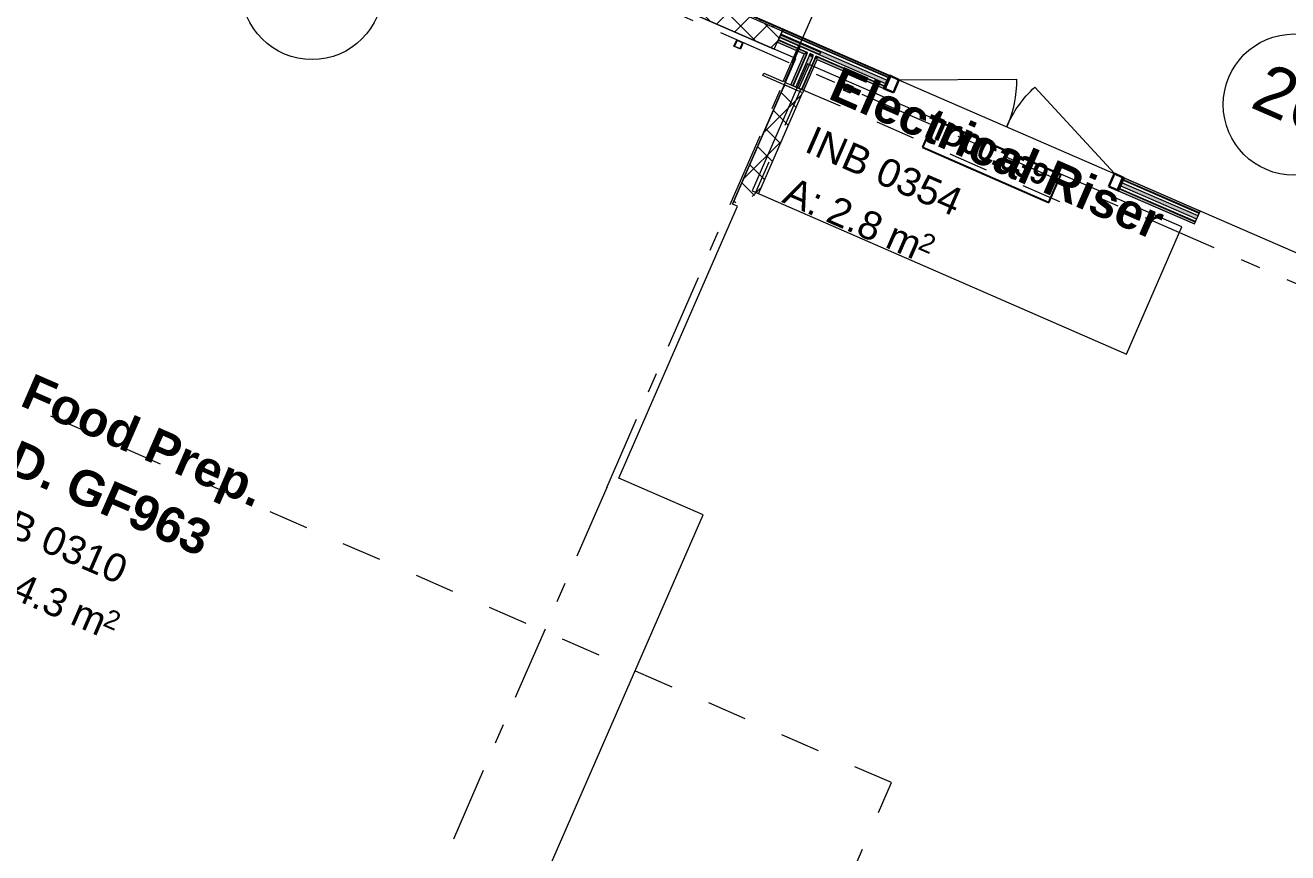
# Model space of a CAD drawing. Header units: millimetres. Extents: x -99530 to 1067232, y -97212 to 137997.
# Drawn here: x -12603 to -3665, y -39132 to -33272 of the extents above; entities that cross this region are included whole.
import ezdxf
from ezdxf.enums import TextEntityAlignment as Align

# ---------------------------------------------------------------- set-up
doc = ezdxf.new("R2010")
doc.units = ezdxf.units.MM
doc.header["$MEASUREMENT"] = 0
doc.linetypes.add('Dashed', pattern=[564.444447, 282.222223, -282.222223])
doc.linetypes.add('Double Dashed', pattern=[1093.611073, 529.166651, -211.666656, 141.111112, -211.666656])
for name, color, linetype in [('A-25-M_Wall_Int', 7, 'Continuous'), ('A-95-MC_Marker_Section_P2.Marker', 7, 'Continuous'), ('COLUMN.IFC Import', 7, 'Continuous'), ('New_A-05-M_Gross_Int_Catering', 7, 'Continuous'), ('New_A-05-M_Gross_Int_Circulation', 7, 'Continuous'), ('New_A-05-M_Gross_Int_Plant', 7, 'Continuous'), ('New_A-15-MG_Structural_Grid_Phase_2', 7, 'Continuous'), ('New_A-25-M_Wall_Int', 7, 'Continuous'), ('New_ArchiCAD Door Markers', 7, 'Continuous'), ('New_ArchiCAD Doors', 7, 'Continuous')]:
    doc.layers.add(name, color=color, linetype=linetype)
for name, color, linetype, lineweight in [('A-25-M_Wall_Int_Pen_No__1', 7, 'Continuous', 13), ('A-95-MC_Marker_Section_P2.Marker_Pen_No__1', 7, 'Continuous', 13), ('COLUMN.IFC Import_Pen_No__2', 8, 'Continuous', 15), ('New_A-25-M_Wall_Int_Pen_No__1', 7, 'Continuous', 13), ('New_A-95-P_Drawing_Pen_No__1', 7, 'Continuous', 13), ('New_ArchiCAD Door Markers_Pen_No__1', 7, 'Continuous', 13), ('New_ArchiCAD Door Markers_Pen_No__5', 7, 'Continuous', 25), ('New_ArchiCAD Doors_Pen_No__1', 7, 'Continuous', 13), ('New_ArchiCAD Zone Stamps_Pen_No__6', 7, 'Continuous', 35), ('New_ArchiCAD Zone Stamps_Pen_No__9', 7, 'Continuous', 13)]:
    doc.layers.add(name, color=color, linetype=linetype, lineweight=lineweight)
for name, color, linetype, lineweight, true_color in [('A-25-M_Wall_Int_Pen_No__107', 7, 'Continuous', 15, 0xa6a6a6), ('New_A-05-M_Gross_Int_Catering_Pen_No__74', 7, 'Continuous', 20, 0x606060), ('New_A-05-M_Gross_Int_Circulation_Pen_No__74', 7, 'Continuous', 20, 0x606060), ('New_A-05-M_Gross_Int_Plant_Pen_No__74', 7, 'Continuous', 20, 0x606060), ('New_A-15-MG_Structural_Grid_Phase_2_Pen_No__222', 7, 'Continuous', 13, 0x65af33), ('New_A-25-M_Wall_Int_Pen_No__107', 7, 'Continuous', 15, 0xa6a6a6), ('New_ArchiCAD Doors_Pen_No__43', 7, 'Continuous', 30, 0x444444), ('New_ArchiCAD Doors_Pen_No__63', 7, 'Continuous', 20, 0x606060)]:
    doc.layers.add(name, color=color, linetype=linetype, lineweight=lineweight, true_color=true_color)
doc.styles.add('GENERATED_STYLE_1', font='')
doc.styles.add('GENERATED_STYLE_2', font='')
doc.styles.add('GENERATED_STYLE_3', font='')
doc.styles.add('GENERATED_STYLE_4', font='')
doc.styles.get('GENERATED_STYLE_1').set_extended_font_data('Arial', bold=True)
doc.styles.get('GENERATED_STYLE_2').set_extended_font_data('Swis721 BT', bold=True)
doc.styles.get('GENERATED_STYLE_3').set_extended_font_data('Arial')
doc.styles.get('GENERATED_STYLE_4').set_extended_font_data('Swis721 BT')
pattern_1 = [(45, (0, 0), (-91.9239, 91.9239), []), (135, (0, 0), (91.9239, 91.9239), [])]
pattern_2 = [(156.4404, (0, 0), (69.2305, 158.76755), [0, -100]), (156.4404, (-80.45, -59.4), (69.2305, 158.76755), [0, -100])]

# ---------------------------------------------------------------- blocks, each defined once
blk = doc.blocks.new('Corridor 01-Ground_INB 0350_86_2', base_point=(3443.2, -36782))
at = {"layer": 'New_A-05-M_Gross_Int_Circulation_Pen_No__74', "linetype": 'Continuous'}
blk.add_line((-10182, -32015.9), (16730.7, -43750.6), dxfattribs=at)
at = {"layer": 'New_ArchiCAD Zone Stamps_Pen_No__6'}
for tag, height, style, p in [('ROOM_NAME', 250, 'GENERATED_STYLE_1', (2435.8, -35146.3)), ('zoneNameLine2', 250, 'GENERATED_STYLE_1', (2247.4, -35578.4)), ('ROOM_NUMBER', 200, 'GENERATED_STYLE_3', (2059, -35999.1)), ('measuredAreaCode', 200, 'GENERATED_STYLE_3', (1901.9, -36359.2)), ('DUMMY_649', 200, 'GENERATED_STYLE_3', (2209.3, -36493.3)), ('DUMMY_650', 200, 'GENERATED_STYLE_3', (2698.7, -36706.6)), ('DUMMY_651', 133.3, 'GENERATED_STYLE_3', (2978, -36813.2))]:
    blk.add_attdef(tag, text='', height=height, rotation=336.44041, dxfattribs=dict(at, style=style)).set_placement(p, align=Align.TOP_LEFT)
blk = doc.blocks.new('Food Prep._INB 0310_100_2', base_point=(-12188.2, -37086.3))
at = {"layer": 'New_A-05-M_Gross_Int_Catering_Pen_No__74', "linetype": 'Continuous'}
for p, q in [((-7147.4, -33508.2), (-13178.6, -30878.3)), ((-7595.4, -34537.9), (-7147.4, -33508.2)), ((-8400.2, -36478.7), (-7560.5, -34553)), ((-7560.5, -34553), (-7595.4, -34537.9)), ((-7803.8, -36738.7), (-8400.2, -36478.7)), ((-10190.6, -42212.4), (-7803.8, -36738.7))]:
    blk.add_line(p, q, dxfattribs=at)
at = {"layer": 'New_ArchiCAD Zone Stamps_Pen_No__9'}
for tag, height, style, p in [('ROOM_NAME', 250, 'GENERATED_STYLE_1', (-12549.5, -35732.3)), ('zoneNameLine2', 250, 'GENERATED_STYLE_1', (-12737.9, -36164.5)), ('ROOM_NUMBER', 200, 'GENERATED_STYLE_3', (-12926.4, -36585.2)), ('measuredAreaCode', 200, 'GENERATED_STYLE_3', (-13083.4, -36945.3)), ('DUMMY_649', 200, 'GENERATED_STYLE_3', (-12776, -37079.3)), ('DUMMY_650', 200, 'GENERATED_STYLE_3', (-12286.7, -37292.7)), ('DUMMY_651', 133.3, 'GENERATED_STYLE_3', (-12007.4, -37399.3))]:
    blk.add_attdef(tag, text='', height=height, rotation=336.44041, dxfattribs=dict(at, style=style)).set_placement(p, align=Align.TOP_LEFT)
blk = doc.blocks.new('Electrical Riser_INB 0354_112_2', base_point=(-6057.5, -34833.4))
at = {"layer": 'New_A-05-M_Gross_Int_Plant_Pen_No__74', "linetype": 'Continuous'}
for p, q in [((-7065, -33544.2), (-7457.8, -34445.1)), ((-4415, -34699.7), (-7065, -33544.2)), ((-7457.8, -34445.1), (-4807.8, -35600.6)), ((-4807.8, -35600.6), (-4415, -34699.7))]:
    blk.add_line(p, q, dxfattribs=at)
at = {"layer": 'New_ArchiCAD Zone Stamps_Pen_No__9'}
for tag, height, style, p in [('ROOM_NAME', 250, 'GENERATED_STYLE_1', (-6828, -33558.1)), ('ROOM_NUMBER', 200, 'GENERATED_STYLE_3', (-7016.4, -33978.8)), ('measuredAreaCode', 200, 'GENERATED_STYLE_3', (-7173.5, -34338.9)), ('DUMMY_649', 200, 'GENERATED_STYLE_3', (-6866.1, -34472.9)), ('DUMMY_650', 200, 'GENERATED_STYLE_3', (-6516.6, -34625.4)), ('DUMMY_651', 133.3, 'GENERATED_STYLE_3', (-6237.3, -34731.9))]:
    blk.add_attdef(tag, text='', height=height, rotation=336.44041, dxfattribs=dict(at, style=style)).set_placement(p, align=Align.TOP_LEFT)
blk = doc.blocks.new('Wall_375_2', base_point=(-7467.3, -34593.7))
at = {"layer": 'New_A-25-M_Wall_Int_Pen_No__107', "linetype": 'Continuous'}
h = blk.add_hatch(dxfattribs=at)
h.set_pattern_fill('Concrete_Block_0002', color=256, style=0, pattern_type=2)
h.set_pattern_definition(pattern_1)
h.paths.add_polyline_path([(-7411.4, -34465.3), (-7099.5, -33750), (-7227.8, -33694.1), (-7595.7, -34537.7)])
at = {"layer": 'New_A-25-M_Wall_Int_Pen_No__1', "linetype": 'Continuous', "flags": 128}
for points in [[(-7227.8, -33694.1), (-7595.7, -34537.7)], [(-7099.5, -33750), (-7227.8, -33694.1)], [(-7411.4, -34465.3), (-7099.5, -33750)]]:
    blk.add_lwpolyline(points, dxfattribs=at)
blk = doc.blocks.new('Wall_464_2', base_point=(-10399.8, -32090))
at = {"layer": 'New_A-25-M_Wall_Int_Pen_No__107', "linetype": 'Continuous'}
h = blk.add_hatch(dxfattribs=at)
h.set_pattern_fill('Concrete_Block_0002', color=256, style=0, pattern_type=2)
h.set_pattern_definition(pattern_1)
h.paths.add_polyline_path([(-10330.1, -31967.7), (-10343.8, -31961.7), (-10399.8, -32090), (-10386, -32096)])
h = blk.add_hatch(dxfattribs=at)
h.set_pattern_fill('Concrete_Block_0002', color=256, style=0, pattern_type=2)
h.set_pattern_definition(pattern_1)
h.paths.add_polyline_path([(-10386, -32096), (-10257.7, -32152), (-10201.7, -32023.7), (-10330.1, -31967.7)])
h = blk.add_hatch(dxfattribs=at)
h.set_pattern_fill('Plaster_0002', color=256, style=0, pattern_type=2)
h.set_pattern_definition(pattern_2)
h.paths.add_polyline_path([(-10343.8, -31961.7), (-10330.1, -31967.7), (-10324.1, -31954), (-10337.8, -31948)])
h = blk.add_hatch(dxfattribs=at)
h.set_pattern_fill('Concrete_Block_0002', color=256, style=0, pattern_type=2)
h.set_pattern_definition(pattern_1)
h.paths.add_polyline_path([(-10330.1, -31967.7), (-10201.7, -32023.7), (-10195.7, -32009.9), (-10324.1, -31954)])
h = blk.add_hatch(dxfattribs=at)
h.set_pattern_fill('Concrete_Block_0002', color=256, style=0, pattern_type=2)
h.set_pattern_definition(pattern_1)
h.paths.add_polyline_path([(-10257.7, -32152), (-7300.4, -33441.5), (-7244.5, -33313.2), (-10201.7, -32023.7)])
h = blk.add_hatch(dxfattribs=at)
h.set_pattern_fill('Plaster_0002', color=256, style=0, pattern_type=2)
h.set_pattern_definition(pattern_2)
h.paths.add_polyline_path([(-10201.7, -32023.7), (-10188, -32029.7), (-10182, -32015.9), (-10195.7, -32009.9)])
h = blk.add_hatch(dxfattribs=at)
h.set_pattern_fill('Plaster_0002', color=256, style=0, pattern_type=2)
h.set_pattern_definition(pattern_2)
h.paths.add_polyline_path([(-10188, -32029.7), (-7244.5, -33313.2), (-7238.5, -33299.4), (-10182, -32015.9)])
at = {"layer": 'New_A-25-M_Wall_Int_Pen_No__1', "linetype": 'Continuous'}
for p, q in [((-10330.1, -31967.7), (-10343.8, -31961.7)), ((-10324.1, -31954), (-10330.1, -31967.7)), ((-10201.7, -32023.7), (-10195.7, -32009.9)), ((-7244.5, -33313.2), (-10201.7, -32023.7))]:
    blk.add_line(p, q, dxfattribs=at)
at = {"layer": 'New_A-25-M_Wall_Int_Pen_No__1', "linetype": 'Continuous', "flags": 128}
for points in [[(-7238.5, -33299.4), (-10182, -32015.9)], [(-10399.8, -32090), (-7300.4, -33441.5)], [(-7300.4, -33441.5), (-7238.5, -33299.4)]]:
    blk.add_lwpolyline(points, dxfattribs=at)
blk = doc.blocks.new('*X1380')
at = {"layer": 'New_A-25-M_Wall_Int_Pen_No__107', "linetype": 'Continuous'}
blk.add_hatch(color=256, dxfattribs=at).paths.add_polyline_path([(-7253.7, -33334.3), (-7263.6, -33357.2), (-6509.7, -33685.9), (-6499.7, -33663)])
blk = doc.blocks.new('*X1381')
at = {"layer": 'New_A-25-M_Wall_Int_Pen_No__107', "linetype": 'Continuous'}
blk.add_hatch(color=256, dxfattribs=at).paths.add_polyline_path([(-4850.6, -34409.4), (-4309.9, -34645.2), (-4299.9, -34622.3), (-4840.6, -34386.5)])
blk = doc.blocks.new('*X1382')
at = {"layer": 'New_A-25-M_Wall_Int_Pen_No__107', "linetype": 'Continuous'}
blk.add_hatch(color=256, dxfattribs=at).paths.add_polyline_path([(-7047.4, -33475.5), (-7024.5, -33485.5), (-7023.3, -33482.7), (-7046.2, -33472.7)])
blk = doc.blocks.new('*X1383')
at = {"layer": 'New_A-25-M_Wall_Int_Pen_No__107', "linetype": 'Continuous'}
blk.add_hatch(color=256, dxfattribs=at).paths.add_polyline_path([(-7053.4, -33489.2), (-7030.5, -33499.2), (-7024.5, -33485.5), (-7047.4, -33475.5)])
blk = doc.blocks.new('Double Door 19_11')
at = {"layer": 'New_ArchiCAD Doors_Pen_No__1', "linetype": 'Continuous'}
for p, q in [((-905, 0), (-905, -15)), ((905, 0), (905, -15)), ((-905, -15), (-905, -18)), ((-905, -18), (-905, -38)), ((-905, -38), (-905, -63)), ((-905, -63), (-905, -82)), ((-905, -82), (-905, -85)), ((-905, -85), (-905, -100)), ((905, -15), (905, -18)), ((905, -18), (905, -38)), ((905, -38), (905, -63)), ((905, -63), (905, -82)), ((905, -82), (905, -85)), ((905, -85), (905, -100))]:
    blk.add_line(p, q, dxfattribs=at)
at = {"layer": 'New_ArchiCAD Doors_Pen_No__43', "linetype": 'Continuous'}
for p, q in [((-898, 0), (-905, 0)), ((-905, 0), (-905, -100)), ((-832, 0), (-898, 0)), ((-898, 0), (-898, -100)), ((-832, -100), (-832, 0)), ((898, 0), (832, 0)), ((832, 0), (832, -100)), ((898, 0), (905, 0)), ((898, -100), (898, 0)), ((905, 0), (905, -100)), ((-898, -100), (-905, -100)), ((-898, -100), (-832, -100)), ((832, -100), (898, -100)), ((898, -100), (905, -100))]:
    blk.add_line(p, q, dxfattribs=at)
at = {"layer": 'New_ArchiCAD Doors_Pen_No__63', "linetype": 'Continuous'}
for p, q in [((-832, 0), (-70.8, 335.9)), ((832, 0), (70.8, 335.9))]:
    blk.add_line(p, q, dxfattribs=at)
for centre, start, end in [((-832, 0), 0, 23.81218), ((832, 0), 156.18782, 180)]:
    blk.add_arc(centre, 832, start, end, dxfattribs=at)
blk = doc.blocks.new('Door Stamp 17_69')
at = {"layer": 'New_ArchiCAD Door Markers_Pen_No__5', "linetype": 'Continuous'}
for p, q in [((488.6, -160), (-488.6, -160)), ((-488.6, -160), (-488.6, -371.8)), ((488.6, -371.8), (488.6, -160)), ((-488.6, -371.8), (488.6, -371.8)), ((-488.6, -371.8), (488.6, -371.8))]:
    blk.add_line(p, q, dxfattribs=at)
at = {"layer": 'New_ArchiCAD Door Markers_Pen_No__1', "style": 'GENERATED_STYLE_2'}
blk.add_attdef('AC_WIDO_ID', text='', height=150, dxfattribs=at).set_placement((-429.7, -327.6), align=Align.BOTTOM_LEFT)
blk = doc.blocks.new('Wall_510_2', base_point=(-7278.4, -33391.1))
at = {"layer": 'A-25-M_Wall_Int_Pen_No__107', "linetype": 'Continuous'}
for points in [[(-7088.2, -33474), (-7074.5, -33480), (-7068.5, -33466.3), (-7082.2, -33460.3)], [(-7010.3, -33508), (-6996.6, -33514), (-6990.6, -33500.3), (-7004.3, -33494.3)]]:
    blk.add_hatch(color=256, dxfattribs=at).paths.add_polyline_path(points)
at = {"layer": 'A-25-M_Wall_Int_Pen_No__107', "linetype": 'Continuous', "lineweight": 0, "true_color": 0x535353}
for points in [[(-7074.5, -33480), (-7071.7, -33481.2), (-7065.7, -33467.5), (-7068.5, -33466.3)], [(-7068.5, -33466.3), (-7065.7, -33467.5), (-7064.5, -33464.7), (-7067.3, -33463.5)], [(-7013.1, -33506.8), (-7010.3, -33508), (-7004.3, -33494.3), (-7007.1, -33493.1)], [(-7007.1, -33493.1), (-7004.3, -33494.3), (-7003.1, -33491.5), (-7005.9, -33490.3)]]:
    blk.add_hatch(color=251, dxfattribs=at).paths.add_polyline_path(points)
at = {"layer": 'New_A-25-M_Wall_Int_Pen_No__107', "linetype": 'Continuous', "lineweight": 0, "true_color": 0x535353}
for points in [[(-7244.5, -33313.2), (-7245.7, -33315.9), (-6491.7, -33644.7), (-6490.5, -33641.9)], [(-7067.3, -33463.5), (-7271.2, -33374.6), (-7272.4, -33377.3), (-7068.5, -33466.3)], [(-7003.1, -33491.5), (-7004.3, -33494.3), (-6518.5, -33706.1), (-6517.3, -33703.4)], [(-4832.6, -34368.1), (-4291.9, -34603.9), (-4290.7, -34601.2), (-4831.4, -34365.4)], [(-4859.4, -34429.6), (-4318.6, -34665.3), (-4317.4, -34662.6), (-4858.2, -34426.8)]]:
    blk.add_hatch(color=251, dxfattribs=at).paths.add_polyline_path(points)
at = {"layer": 'New_A-25-M_Wall_Int_Pen_No__107', "linetype": 'Continuous'}
for points in [[(-7238.5, -33299.4), (-7244.5, -33313.2), (-6490.5, -33641.9), (-6484.5, -33628.2)], [(-7082.2, -33460.3), (-7272.4, -33377.3), (-7278.4, -33391.1), (-7088.2, -33474)], [(-6990.6, -33500.3), (-6996.6, -33514), (-6524.5, -33719.9), (-6518.5, -33706.1)], [(-4825.4, -34351.7), (-4831.4, -34365.4), (-4290.7, -34601.2), (-4284.7, -34587.4)], [(-4865.4, -34443.3), (-4324.6, -34679.1), (-4318.6, -34665.3), (-4859.4, -34429.6)]]:
    blk.add_hatch(color=256, dxfattribs=at).paths.add_polyline_path(points)
at = {"layer": 'A-25-M_Wall_Int_Pen_No__1', "linetype": 'Continuous'}
for p, q in [((-7068.5, -33466.3), (-7074.5, -33480)), ((-7071.7, -33481.2), (-7065.7, -33467.5)), ((-7065.7, -33467.5), (-7064.5, -33464.7)), ((-7053.4, -33489.2), (-7047.4, -33475.5)), ((-7047.4, -33475.5), (-7046.2, -33472.7)), ((-7030.5, -33499.2), (-7024.5, -33485.5)), ((-7024.5, -33485.5), (-7023.3, -33482.7)), ((-7013.1, -33506.8), (-7007.1, -33493.1)), ((-7010.3, -33508), (-7004.3, -33494.3)), ((-7007.1, -33493.1), (-7005.9, -33490.3))]:
    blk.add_line(p, q, dxfattribs=at)
at = {"layer": 'New_A-25-M_Wall_Int_Pen_No__1', "linetype": 'Continuous'}
for p, q in [((-6499.7, -33663), (-7253.7, -33334.3)), ((-6491.7, -33644.7), (-7245.7, -33315.9)), ((-6490.5, -33641.9), (-7244.5, -33313.2)), ((-7082.2, -33460.3), (-7272.4, -33377.3)), ((-7067.3, -33463.5), (-7271.2, -33374.6)), ((-6509.7, -33685.9), (-7263.6, -33357.2)), ((-7068.5, -33466.3), (-7082.2, -33460.3)), ((-7064.5, -33464.7), (-7067.3, -33463.5)), ((-7023.3, -33482.7), (-7046.2, -33472.7)), ((-7003.1, -33491.5), (-7005.9, -33490.3)), ((-6990.6, -33500.3), (-7004.3, -33494.3)), ((-6517.3, -33703.4), (-7003.1, -33491.5)), ((-6518.5, -33706.1), (-6990.6, -33500.3)), ((-6509.7, -33685.9), (-6517.3, -33703.4)), ((-6499.7, -33663), (-6509.7, -33685.9)), ((-6491.7, -33644.7), (-6499.7, -33663)), ((-6490.5, -33641.9), (-6491.7, -33644.7)), ((-6484.5, -33628.2), (-6490.5, -33641.9)), ((-6518.5, -33706.1), (-6524.5, -33719.9)), ((-6517.3, -33703.4), (-6518.5, -33706.1)), ((-4850.6, -34409.4), (-4858.2, -34426.8)), ((-4840.6, -34386.5), (-4850.6, -34409.4)), ((-4309.9, -34645.2), (-4850.6, -34409.4)), ((-4832.6, -34368.1), (-4840.6, -34386.5)), ((-4299.9, -34622.3), (-4840.6, -34386.5)), ((-4831.4, -34365.4), (-4832.6, -34368.1)), ((-4291.9, -34603.9), (-4832.6, -34368.1)), ((-4825.4, -34351.7), (-4831.4, -34365.4)), ((-4290.7, -34601.2), (-4831.4, -34365.4)), ((-4859.4, -34429.6), (-4865.4, -34443.3)), ((-4858.2, -34426.8), (-4859.4, -34429.6)), ((-4318.6, -34665.3), (-4859.4, -34429.6)), ((-4317.4, -34662.6), (-4858.2, -34426.8))]:
    blk.add_line(p, q, dxfattribs=at)
at = {"layer": 'New_A-25-M_Wall_Int_Pen_No__1', "linetype": 'Continuous', "flags": 128}
for points in [[(-7238.5, -33299.4), (-7278.4, -33391.1)], [(-6484.5, -33628.2), (-7238.5, -33299.4)], [(-7278.4, -33391.1), (-7088.2, -33474)], [(-6996.6, -33514), (-6524.5, -33719.9)], [(-4284.7, -34587.4), (-4825.4, -34351.7)], [(-4865.4, -34443.3), (-4324.6, -34679.1)], [(-4324.6, -34679.1), (-4284.7, -34587.4)]]:
    blk.add_lwpolyline(points, dxfattribs=at)
at = {"layer": 'New_A-25-M_Wall_Int', "color": 250, "lineweight": 50, "true_color": 0x2a2a2a}
for name in ['*X1380', '*X1383', '*X1382', '*X1381']:
    blk.add_blockref(name, (0, 0), dxfattribs=at)
at = {"layer": 'New_ArchiCAD Door Markers'}
ref = blk.add_blockref('Door Stamp 17_69', (-5654.9, -33989.9), dxfattribs=dict(at, rotation=336.4404115839915))
ref.add_attrib('AC_WIDO_ID', 'ID00.039', dxfattribs={"layer": 'New_ArchiCAD Door Markers_Pen_No__1', "color": 7, "height": 150, "rotation": 336.44041, "style": 'GENERATED_STYLE_2'}).set_placement((-6197.5, -34114.7), align=Align.BOTTOM_LEFT)
at = {"layer": 'New_ArchiCAD Doors', "color": 251, "linetype": 'Continuous', "lineweight": 20, "true_color": 0x606060, "xscale": -1, "zscale": 1000, "rotation": 336.4404115839915}
blk.add_blockref('Double Door 19_11', (-5654.9, -33989.9), dxfattribs=at)
blk = doc.blocks.new('*X1386')
at = {"layer": 'A-25-M_Wall_Int_Pen_No__107', "linetype": 'Continuous'}
blk.add_hatch(color=256, dxfattribs=at).paths.add_polyline_path([(-7053.4, -33489.2), (-7148.6, -33707.5), (-7125.7, -33717.5), (-7030.5, -33499.2)])
blk = doc.blocks.new('Wall_511_2', base_point=(-7091.7, -33732.3))
at = {"layer": 'A-25-M_Wall_Int_Pen_No__107', "linetype": 'Continuous'}
for points in [[(-7088.2, -33474), (-7183.4, -33692.3), (-7169.7, -33698.3), (-7074.5, -33480)], [(-7010.3, -33508), (-7105.5, -33726.3), (-7091.7, -33732.3), (-6996.6, -33514)]]:
    blk.add_hatch(color=256, dxfattribs=at).paths.add_polyline_path(points)
at = {"layer": 'A-25-M_Wall_Int_Pen_No__107', "linetype": 'Continuous', "lineweight": 0, "true_color": 0x535353}
for points in [[(-7074.5, -33480), (-7169.7, -33698.3), (-7166.9, -33699.5), (-7071.7, -33481.2)], [(-7013.1, -33506.8), (-7108.2, -33725.1), (-7105.5, -33726.3), (-7010.3, -33508)]]:
    blk.add_hatch(color=251, dxfattribs=at).paths.add_polyline_path(points)
at = {"layer": 'A-25-M_Wall_Int_Pen_No__1', "linetype": 'Continuous'}
for p, q in [((-7074.5, -33480), (-7169.7, -33698.3)), ((-7071.7, -33481.2), (-7166.9, -33699.5)), ((-7053.4, -33489.2), (-7148.6, -33707.5)), ((-7030.5, -33499.2), (-7125.7, -33717.5)), ((-7013.1, -33506.8), (-7108.2, -33725.1)), ((-7010.3, -33508), (-7105.5, -33726.3))]:
    blk.add_line(p, q, dxfattribs=at)
at = {"layer": 'A-25-M_Wall_Int_Pen_No__1', "linetype": 'Continuous', "flags": 128}
for points in [[(-7088.2, -33474), (-7183.4, -33692.3)], [(-7091.7, -33732.3), (-6996.6, -33514)], [(-7183.4, -33692.3), (-7169.7, -33698.3)], [(-7169.7, -33698.3), (-7166.9, -33699.5)], [(-7166.9, -33699.5), (-7148.6, -33707.5)], [(-7148.6, -33707.5), (-7125.7, -33717.5)], [(-7125.7, -33717.5), (-7108.2, -33725.1)], [(-7108.2, -33725.1), (-7105.5, -33726.3)], [(-7105.5, -33726.3), (-7091.7, -33732.3)]]:
    blk.add_lwpolyline(points, dxfattribs=at)
at = {"layer": 'A-25-M_Wall_Int', "color": 250, "lineweight": 50, "true_color": 0x2a2a2a}
blk.add_blockref('*X1386', (0, 0), dxfattribs=at)
blk = doc.blocks.new('Column 20')
at = {"layer": 'COLUMN.IFC Import_Pen_No__2', "linetype": 'Continuous'}
for p, q in [((-153.7, 157.25), (153.7, 157.25)), ((-153.7, 138.55), (-153.7, 157.25)), ((-6, 138.55), (-153.7, 138.55)), ((-6, -138.55), (-6, 138.55)), ((6, 138.55), (6, -138.55)), ((153.7, 138.55), (6, 138.55)), ((153.7, 157.25), (153.7, 138.55)), ((-153.7, -138.55), (-6, -138.55)), ((-153.7, -157.25), (-153.7, -138.55)), ((153.7, -157.25), (-153.7, -157.25)), ((6, -138.55), (153.7, -138.55)), ((153.7, -138.55), (153.7, -157.25))]:
    blk.add_line(p, q, dxfattribs=at)
blk = doc.blocks.new('Discrete Accessory 756')
at = {"layer": 'COLUMN.IFC Import_Pen_No__2', "linetype": 'Continuous'}
for p, q in [((-25, 25), (25, 25)), ((-25, -25), (-25, 25)), ((-21, 21), (-21, -21)), ((21, 21), (-21, 21)), ((21, -21), (21, 21)), ((25, 25), (25, -25)), ((25, -25), (-25, -25)), ((-21, -21), (21, -21))]:
    blk.add_line(p, q, dxfattribs=at)
blk = doc.blocks.new('Discrete Accessory 823')
at = {"layer": 'COLUMN.IFC Import_Pen_No__2', "linetype": 'Continuous'}
for p, q in [((-25, 25), (25, 25)), ((-25, -25), (-25, 25)), ((-21, 21), (-21, -21)), ((21, 21), (-21, 21)), ((21, -21), (21, 21)), ((25, 25), (25, -25)), ((25, -25), (-25, -25)), ((-21, -21), (21, -21))]:
    blk.add_line(p, q, dxfattribs=at)
blk = doc.blocks.new('Standard grid marker_11')
at = {"layer": 'New_A-15-MG_Structural_Grid_Phase_2_Pen_No__222', "linetype": 'Double Dashed'}
blk.add_line((705.1, 0), (54601, 0), dxfattribs=at)
at = {"layer": 'New_A-15-MG_Structural_Grid_Phase_2_Pen_No__222', "style": 'GENERATED_STYLE_4'}
for tag, p in [('AC_MarkerText_1_0', (-500, 43.4)), ('AC_MarkerText_1_1', (55806.1, 43.4))]:
    blk.add_attdef(tag, text='', height=350, rotation=180, dxfattribs=at).set_placement(p, align=Align.MIDDLE_CENTER)
blk = doc.blocks.new('Standard grid marker_19')
at = {"layer": 'New_A-15-MG_Structural_Grid_Phase_2_Pen_No__222', "linetype": 'Continuous'}
blk.add_circle((38099.1, -625), 500, dxfattribs=at)
at = {"layer": 'New_A-15-MG_Structural_Grid_Phase_2_Pen_No__222', "style": 'GENERATED_STYLE_4'}
for tag, p in [('AC_MarkerText_1_0', (-500, -588.3)), ('AC_MarkerText_1_1', (38099.1, -588.3))]:
    blk.add_attdef(tag, text='', height=350, rotation=90, dxfattribs=at).set_placement(p, align=Align.MIDDLE_CENTER)
blk = doc.blocks.new('Standard grid marker_20')
at = {"layer": 'New_A-15-MG_Structural_Grid_Phase_2_Pen_No__222', "linetype": 'Continuous'}
blk.add_circle((-500, 905), 500, dxfattribs=at)
at = {"layer": 'New_A-15-MG_Structural_Grid_Phase_2_Pen_No__222', "style": 'GENERATED_STYLE_4'}
for tag, p in [('AC_MarkerText_1_0', (-500, 946.2)), ('AC_MarkerText_1_1', (39787, 946.2))]:
    blk.add_attdef(tag, text='', height=350, rotation=270, dxfattribs=at).set_placement(p, align=Align.MIDDLE_CENTER)
blk = doc.blocks.new('Standard grid marker_22')
at = {"layer": 'New_A-15-MG_Structural_Grid_Phase_2_Pen_No__222', "linetype": 'Double Dashed'}
for q in [(0, 0), (18800.1, 0)]:
    blk.add_line((8462.3, 0), q, dxfattribs=at)
blk.add_point((8462.3, 0), dxfattribs=at)
blk.add_point((8462.3, 0), dxfattribs=at)
at = {"layer": 'New_A-15-MG_Structural_Grid_Phase_2_Pen_No__222', "style": 'GENERATED_STYLE_4'}
for tag, p in [('AC_MarkerText_1_0', (-500, 36.8)), ('AC_MarkerText_1_1', (27762.4, 36.8))]:
    blk.add_attdef(tag, text='', height=350, rotation=270, dxfattribs=at).set_placement(p, align=Align.MIDDLE_CENTER)
blk = doc.blocks.new('Cutting Plane_5_2', base_point=(18850.6, -50545.4))
at = {"layer": 'A-95-MC_Marker_Section_P2.Marker_Pen_No__1', "linetype": 'Dashed'}
for p, q in [((-6471, -38635.4), (-31881.6, -27555.2)), ((-6789.2, -39365.2), (-6471, -38635.4))]:
    blk.add_line(p, q, dxfattribs=at)

msp = doc.modelspace()

# ---------------------------------------------------------------- linework, layer by layer
at = {"layer": 'New_A-95-P_Drawing_Pen_No__1', "linetype": 'Dashed'}
for p, q in [((-7113, -33723), (-7432.6, -34456.1)), ((-5279.7, -34522.5), (-7113, -33723))]:
    msp.add_line(p, q, dxfattribs=at)

# ---------------------------------------------------------------- block references
at = {"layer": 'A-25-M_Wall_Int', "color": 250, "lineweight": 50, "true_color": 0x2a2a2a}
msp.add_blockref('Wall_511_2', (-7091.7, -33732.3), dxfattribs=at)
at = {"layer": 'A-95-MC_Marker_Section_P2.Marker'}
msp.add_blockref('Cutting Plane_5_2', (18850.6, -50545.4), dxfattribs=at)
at = {"layer": 'COLUMN.IFC Import', "linetype": 'Continuous', "zscale": 1000}
for name, p, rotation in [('Column 20', (-7177.6, -33544.4), 336.4404115839877), ('Discrete Accessory 823', (-7553.3, -33407.8), 246.4404115839877), ('Discrete Accessory 756', (-6777, -33719.1), 246.4404115839877)]:
    msp.add_blockref(name, p, dxfattribs=dict(at, rotation=rotation))
at = {"layer": 'New_A-05-M_Gross_Int_Catering', "linetype": 'Continuous'}
ref = msp.add_blockref('Food Prep._INB 0310_100_2', (-12188.2, -37086.3), dxfattribs=at)
ref.add_attrib('ROOM_NAME', 'Food Prep.', dxfattribs={"layer": 'New_ArchiCAD Zone Stamps_Pen_No__9', "color": 7, "height": 250, "rotation": 336.44041, "style": 'GENERATED_STYLE_1'}).set_placement((-12549.5, -35732.3), align=Align.TOP_LEFT)
ref.add_attrib('ROOM_NUMBER', 'INB 0310', dxfattribs={"layer": 'New_ArchiCAD Zone Stamps_Pen_No__9', "color": 7, "height": 200, "rotation": 336.44041, "style": 'GENERATED_STYLE_3'}).set_placement((-12926.4, -36585.2), align=Align.TOP_LEFT)
ref.add_attrib('zoneNameLine2', 'ID. GF963', dxfattribs={"layer": 'New_ArchiCAD Zone Stamps_Pen_No__9', "color": 7, "height": 250, "rotation": 336.44041, "style": 'GENERATED_STYLE_1'}).set_placement((-12737.9, -36164.5), align=Align.TOP_LEFT)
ref.add_attrib('DUMMY_649', '64.3', dxfattribs={"layer": 'New_ArchiCAD Zone Stamps_Pen_No__9', "color": 7, "height": 200, "rotation": 336.44041, "style": 'GENERATED_STYLE_3'}).set_placement((-12776, -37079.3), align=Align.TOP_LEFT)
ref.add_attrib('DUMMY_650', ' m', dxfattribs={"layer": 'New_ArchiCAD Zone Stamps_Pen_No__9', "color": 7, "height": 200, "rotation": 336.44041, "style": 'GENERATED_STYLE_3'}).set_placement((-12286.7, -37292.7), align=Align.TOP_LEFT)
ref.add_attrib('DUMMY_651', '2', dxfattribs={"layer": 'New_ArchiCAD Zone Stamps_Pen_No__9', "color": 7, "height": 133.3, "rotation": 336.44041, "style": 'GENERATED_STYLE_3'}).set_placement((-12007.4, -37399.3), align=Align.TOP_LEFT)
at = {"layer": 'New_A-05-M_Gross_Int_Circulation', "linetype": 'Continuous'}
msp.add_blockref('Corridor 01-Ground_INB 0350_86_2', (3443.2, -36782), dxfattribs=at)
at = {"layer": 'New_A-05-M_Gross_Int_Plant', "linetype": 'Continuous'}
ref = msp.add_blockref('Electrical Riser_INB 0354_112_2', (-6057.5, -34833.4), dxfattribs=at)
ref.add_attrib('ROOM_NAME', 'Electrical Riser', dxfattribs={"layer": 'New_ArchiCAD Zone Stamps_Pen_No__9', "color": 7, "height": 250, "rotation": 336.44041, "style": 'GENERATED_STYLE_1'}).set_placement((-6828, -33558.1), align=Align.TOP_LEFT)
ref.add_attrib('ROOM_NUMBER', 'INB 0354', dxfattribs={"layer": 'New_ArchiCAD Zone Stamps_Pen_No__9', "color": 7, "height": 200, "rotation": 336.44041, "style": 'GENERATED_STYLE_3'}).set_placement((-7016.4, -33978.8), align=Align.TOP_LEFT)
ref.add_attrib('measuredAreaCode', 'A: ', dxfattribs={"layer": 'New_ArchiCAD Zone Stamps_Pen_No__9', "color": 7, "height": 200, "rotation": 336.44041, "style": 'GENERATED_STYLE_3'}).set_placement((-7173.5, -34338.9), align=Align.TOP_LEFT)
ref.add_attrib('DUMMY_649', '2.8', dxfattribs={"layer": 'New_ArchiCAD Zone Stamps_Pen_No__9', "color": 7, "height": 200, "rotation": 336.44041, "style": 'GENERATED_STYLE_3'}).set_placement((-6866.1, -34472.9), align=Align.TOP_LEFT)
ref.add_attrib('DUMMY_650', ' m', dxfattribs={"layer": 'New_ArchiCAD Zone Stamps_Pen_No__9', "color": 7, "height": 200, "rotation": 336.44041, "style": 'GENERATED_STYLE_3'}).set_placement((-6516.6, -34625.4), align=Align.TOP_LEFT)
ref.add_attrib('DUMMY_651', '2', dxfattribs={"layer": 'New_ArchiCAD Zone Stamps_Pen_No__9', "color": 7, "height": 133.3, "rotation": 336.44041, "style": 'GENERATED_STYLE_3'}).set_placement((-6237.3, -34731.9), align=Align.TOP_LEFT)
at = {"layer": 'New_A-15-MG_Structural_Grid_Phase_2', "color": 8, "linetype": 'Continuous', "lineweight": 15, "zscale": 1000}
for name, p, rotation in [('Standard grid marker_20', (-9543.7, -32918), 66.44041158399293), ('Standard grid marker_22', (-11868.8, -44302.7), 66.44041158399293), ('Standard grid marker_11', (21520.4, -46057.9), 156.4404115839929)]:
    msp.add_blockref(name, p, dxfattribs=dict(at, rotation=rotation))
at = {"layer": 'New_A-15-MG_Structural_Grid_Phase_2', "color": 8, "linetype": 'Continuous', "lineweight": 15}
ref = msp.add_blockref('Standard grid marker_19', (12179.5, 840.1), dxfattribs=dict(at, zscale=1000, rotation=246.440411583993))
ref.add_attrib('AC_MarkerText_1_1', '26', dxfattribs={"layer": 'New_A-15-MG_Structural_Grid_Phase_2_Pen_No__222', "color": 85, "true_color": 0x65af33, "height": 350, "rotation": 336.44041, "style": 'GENERATED_STYLE_4'}).set_placement((-3621.7, -33796.8), align=Align.MIDDLE_CENTER)
at = {"layer": 'New_A-25-M_Wall_Int', "color": 250, "lineweight": 50, "true_color": 0x2a2a2a}
for name, p in [('Wall_464_2', (-10399.8, -32090)), ('Wall_510_2', (-7278.4, -33391.1)), ('Wall_375_2', (-7467.3, -34593.7))]:
    msp.add_blockref(name, p, dxfattribs=at)

doc.saveas('drawing.dxf')
